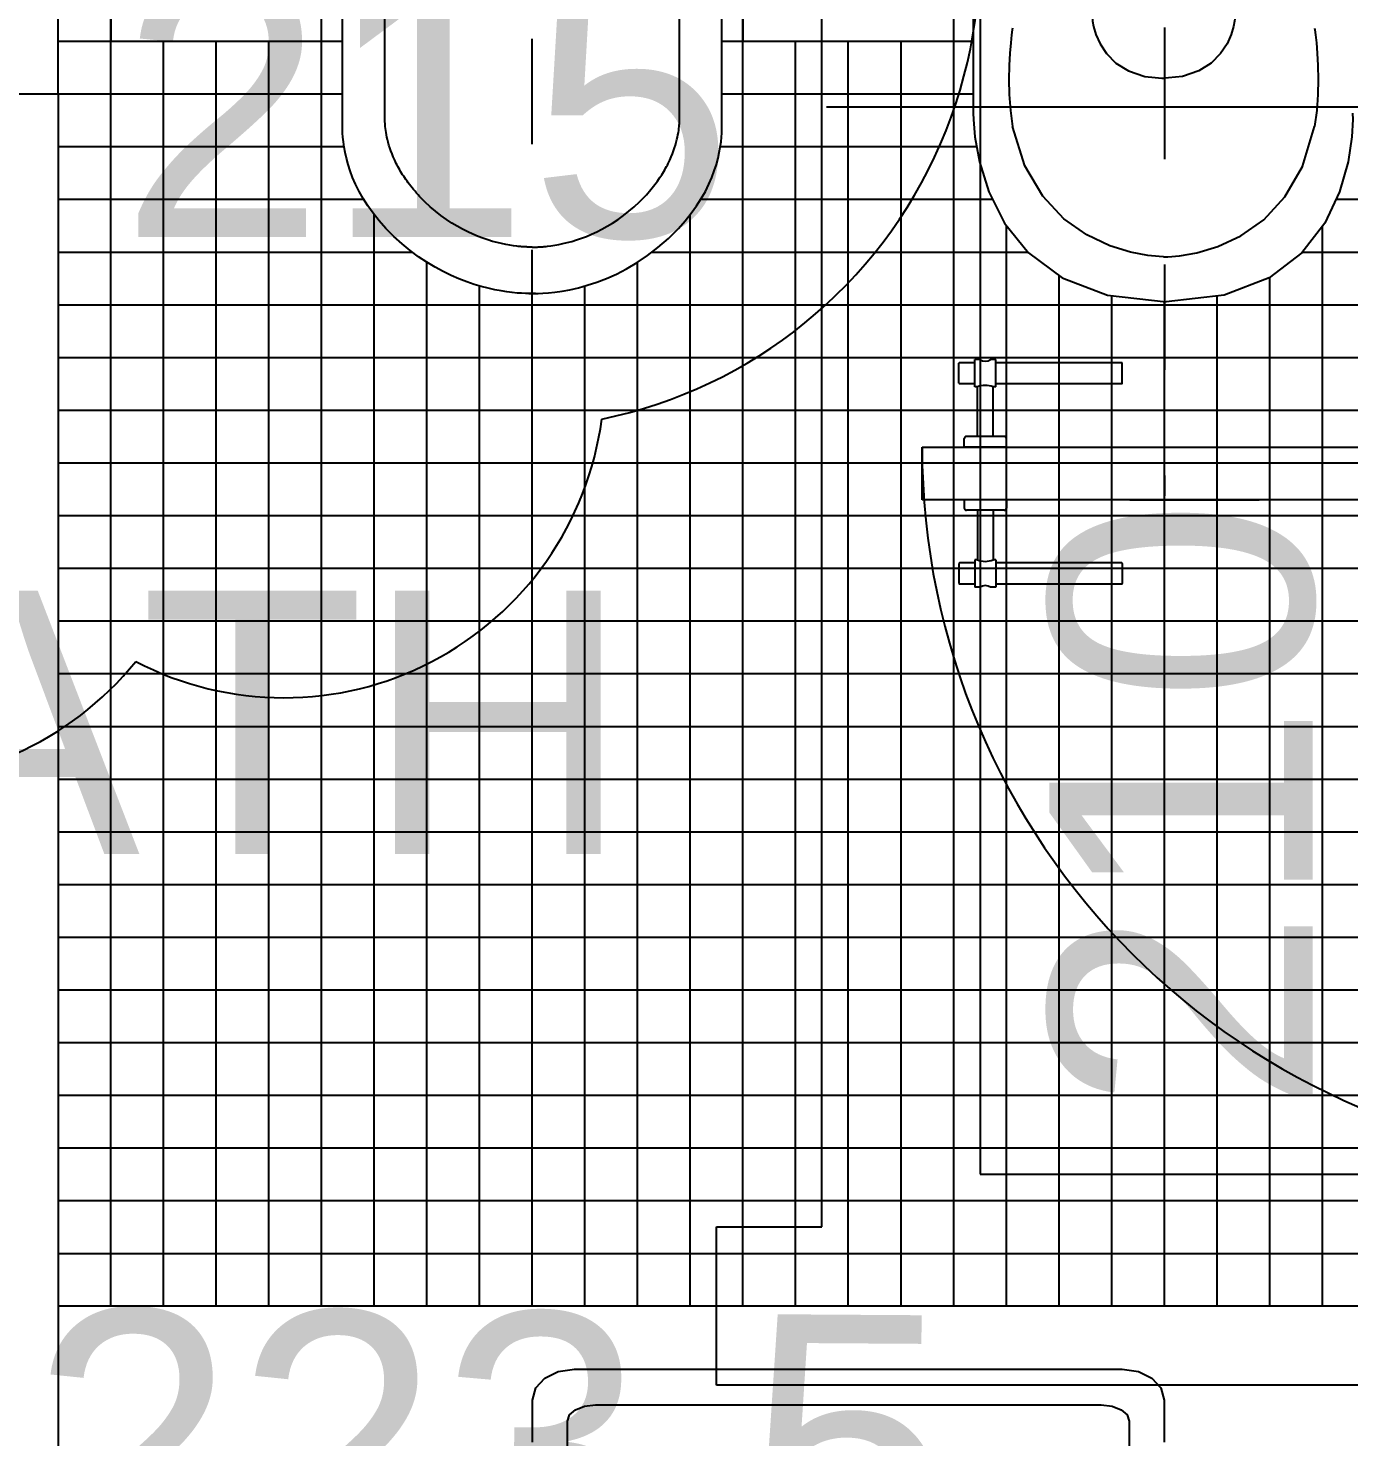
# Model space of a CAD drawing. Extents: x -1.8 to 45.6, y -22.6 to 61.5.
# Drawn here: x 28.465 to 29.718, y 10.801 to 12.137 of the extents above; entities that cross this region are included whole.
import ezdxf
from ezdxf.enums import TextEntityAlignment as Align

# ---------------------------------------------------------------- set-up
doc = ezdxf.new("R2010")
doc.units = 0
doc.header["$MEASUREMENT"] = 0
doc.linetypes.add('CENTER', pattern=[2, 1.25, -0.25, 0.25, -0.25])
doc.linetypes.add('DASHDOTX2', pattern=[50.8, 25.4, -12.7, 0, -12.7])
doc.layers.get('0').update_dxf_attribs({"linetype": 'CONTINUOUS'})
for name, color, linetype in [('A-AREAS', 6, 'CONTINUOUS'), ('A-AXIS-SANITARY', 10, 'DASHDOTX2'), ('a-dim', 3, 'CONTINUOUS'), ('A-DOORS', 1, 'CONTINUOUS'), ('A-FLOR-PFIX', 61, 'CONTINUOUS'), ('A-NOMENCLATURE', 3, 'CONTINUOUS'), ('A-PROJ-TIL-BATH', 8, 'CONTINUOUS'), ('A-SANIT', 95, 'CONTINUOUS'), ('A-WALL', 4, 'CONTINUOUS')]:
    doc.layers.add(name, color=color, linetype=linetype)
doc.styles.add('A100-STEXT', font='arial.ttf', dxfattribs={"height": 0.25})

msp = doc.modelspace()

# ---------------------------------------------------------------- linework, layer by layer
for p, q in [((28.76337, 12.05067), (28.76337, 12.425)), ((28.76337, 12.05067), (28.76337, 12.425)), ((29.12337, 12.05067), (29.12337, 12.425)), ((29.12337, 12.05067), (29.12337, 12.425)), ((28.8036, 12.05067), (28.8036, 12.16623)), ((28.8036, 12.05067), (28.8036, 12.16623)), ((29.08314, 12.05067), (29.08314, 12.16623)), ((29.08314, 12.05067), (29.08314, 12.16623))]:
    msp.add_line(p, q)
for points in [[(28.54337, 12.125), (28.74337, 12.125), (28.74337, 12.325), (28.54337, 12.325)], [(28.54337, 12.125), (28.74337, 12.125), (28.74337, 12.325), (28.54337, 12.325)], [(29.14337, 12.125), (29.34337, 12.125), (29.34337, 12.325), (29.14337, 12.325)], [(29.14337, 12.125), (29.34337, 12.125), (29.34337, 12.325), (29.14337, 12.325)]]:
    msp.add_lwpolyline(points, close=True)
for points in [[(28.80445, 11.94748), (28.79806, 11.95462), (28.79237, 11.96173), (28.78733, 11.96878), (28.7829, 11.97574), (28.77905, 11.98258), (28.77574, 11.98927), (28.77292, 11.99578), (28.77056, 12.00209), (28.76861, 12.00816), (28.76704, 12.01396), (28.76581, 12.01946), (28.76487, 12.02463), (28.7642, 12.02945), (28.76374, 12.03388), (28.76346, 12.03789), (28.76332, 12.04146), (28.76328, 12.04455), (28.7633, 12.04713), (28.76335, 12.04918), (28.76337, 12.05067)], [(28.80445, 11.94748), (28.79806, 11.95462), (28.79237, 11.96173), (28.78733, 11.96878), (28.7829, 11.97574), (28.77905, 11.98258), (28.77574, 11.98927), (28.77292, 11.99578), (28.77056, 12.00209), (28.76861, 12.00816), (28.76704, 12.01396), (28.76581, 12.01946), (28.76487, 12.02463), (28.7642, 12.02945), (28.76374, 12.03388), (28.76346, 12.03789), (28.76332, 12.04146), (28.76328, 12.04455), (28.7633, 12.04713), (28.76335, 12.04918), (28.76337, 12.05067)], [(28.81436, 12.00902), (28.81286, 12.01213), (28.81151, 12.01517), (28.8103, 12.01814), (28.80921, 12.02103), (28.80826, 12.02383), (28.80741, 12.02654), (28.80668, 12.02915), (28.80604, 12.03164), (28.8055, 12.03402), (28.80505, 12.03628), (28.80467, 12.03842), (28.80437, 12.04041), (28.80412, 12.04226), (28.80394, 12.04397), (28.8038, 12.04551), (28.80371, 12.0469), (28.80365, 12.04811), (28.80361, 12.04915), (28.8036, 12.05), (28.8036, 12.05067)], [(28.81436, 12.00902), (28.81286, 12.01213), (28.81151, 12.01517), (28.8103, 12.01814), (28.80921, 12.02103), (28.80826, 12.02383), (28.80741, 12.02654), (28.80668, 12.02915), (28.80604, 12.03164), (28.8055, 12.03402), (28.80505, 12.03628), (28.80467, 12.03842), (28.80437, 12.04041), (28.80412, 12.04226), (28.80394, 12.04397), (28.8038, 12.04551), (28.80371, 12.0469), (28.80365, 12.04811), (28.80361, 12.04915), (28.8036, 12.05), (28.8036, 12.05067)], [(29.07238, 12.00902), (29.07387, 12.01213), (29.07523, 12.01517), (29.07644, 12.01814), (29.07752, 12.02103), (29.07848, 12.02383), (29.07933, 12.02654), (29.08006, 12.02915), (29.08069, 12.03164), (29.08124, 12.03402), (29.08169, 12.03628), (29.08207, 12.03842), (29.08237, 12.04041), (29.08261, 12.04226), (29.0828, 12.04397), (29.08293, 12.04551), (29.08303, 12.0469), (29.08309, 12.04811), (29.08312, 12.04915), (29.08314, 12.05), (29.08314, 12.05067)], [(29.07238, 12.00902), (29.07387, 12.01213), (29.07523, 12.01517), (29.07644, 12.01814), (29.07752, 12.02103), (29.07848, 12.02383), (29.07933, 12.02654), (29.08006, 12.02915), (29.08069, 12.03164), (29.08124, 12.03402), (29.08169, 12.03628), (29.08207, 12.03842), (29.08237, 12.04041), (29.08261, 12.04226), (29.0828, 12.04397), (29.08293, 12.04551), (29.08303, 12.0469), (29.08309, 12.04811), (29.08312, 12.04915), (29.08314, 12.05), (29.08314, 12.05067)], [(29.08229, 11.94748), (29.08868, 11.95462), (29.09437, 11.96173), (29.09941, 11.96878), (29.10384, 11.97574), (29.10769, 11.98258), (29.111, 11.98927), (29.11382, 11.99578), (29.11618, 12.00209), (29.11813, 12.00816), (29.1197, 12.01396), (29.12093, 12.01946), (29.12186, 12.02463), (29.12254, 12.02945), (29.123, 12.03388), (29.12328, 12.03789), (29.12341, 12.04146), (29.12345, 12.04455), (29.12343, 12.04713), (29.12339, 12.04918), (29.12337, 12.05067)], [(29.08229, 11.94748), (29.08868, 11.95462), (29.09437, 11.96173), (29.09941, 11.96878), (29.10384, 11.97574), (29.10769, 11.98258), (29.111, 11.98927), (29.11382, 11.99578), (29.11618, 12.00209), (29.11813, 12.00816), (29.1197, 12.01396), (29.12093, 12.01946), (29.12186, 12.02463), (29.12254, 12.02945), (29.123, 12.03388), (29.12328, 12.03789), (29.12341, 12.04146), (29.12345, 12.04455), (29.12343, 12.04713), (29.12339, 12.04918), (29.12337, 12.05067)], [(28.83653, 11.97778), (28.83504, 11.97938), (28.83359, 11.98099), (28.83218, 11.98259), (28.83082, 11.98419), (28.8295, 11.98578), (28.82822, 11.98737), (28.82698, 11.98896), (28.82579, 11.99055), (28.82463, 11.99213), (28.82351, 11.9937), (28.82243, 11.99527), (28.82139, 11.99683), (28.82039, 11.99838), (28.81942, 11.99993), (28.81849, 12.00147), (28.8176, 12.003), (28.81674, 12.00452), (28.81591, 12.00603), (28.81512, 12.00753), (28.81436, 12.00902)], [(28.83653, 11.97778), (28.83504, 11.97938), (28.83359, 11.98099), (28.83218, 11.98259), (28.83082, 11.98419), (28.8295, 11.98578), (28.82822, 11.98737), (28.82698, 11.98896), (28.82579, 11.99055), (28.82463, 11.99213), (28.82351, 11.9937), (28.82243, 11.99527), (28.82139, 11.99683), (28.82039, 11.99838), (28.81942, 11.99993), (28.81849, 12.00147), (28.8176, 12.003), (28.81674, 12.00452), (28.81591, 12.00603), (28.81512, 12.00753), (28.81436, 12.00902)], [(29.05021, 11.97778), (29.0517, 11.97938), (29.05315, 11.98099), (29.05455, 11.98259), (29.05592, 11.98419), (29.05724, 11.98578), (29.05852, 11.98737), (29.05975, 11.98896), (29.06095, 11.99055), (29.06211, 11.99213), (29.06322, 11.9937), (29.0643, 11.99527), (29.06534, 11.99683), (29.06635, 11.99838), (29.06731, 11.99993), (29.06825, 12.00147), (29.06914, 12.003), (29.07, 12.00452), (29.07083, 12.00603), (29.07162, 12.00753), (29.07238, 12.00902)], [(29.05021, 11.97778), (29.0517, 11.97938), (29.05315, 11.98099), (29.05455, 11.98259), (29.05592, 11.98419), (29.05724, 11.98578), (29.05852, 11.98737), (29.05975, 11.98896), (29.06095, 11.99055), (29.06211, 11.99213), (29.06322, 11.9937), (29.0643, 11.99527), (29.06534, 11.99683), (29.06635, 11.99838), (29.06731, 11.99993), (29.06825, 12.00147), (29.06914, 12.003), (29.07, 12.00452), (29.07083, 12.00603), (29.07162, 12.00753), (29.07238, 12.00902)], [(28.92891, 11.93048), (28.92556, 11.9309), (28.92199, 11.93145), (28.91821, 11.93213), (28.91422, 11.93297), (28.91006, 11.93397), (28.90573, 11.93514), (28.90126, 11.93651), (28.89665, 11.93808), (28.89192, 11.93986), (28.88709, 11.94188), (28.88217, 11.94415), (28.87718, 11.94667), (28.87213, 11.94946), (28.86704, 11.95254), (28.86193, 11.95592), (28.8568, 11.95961), (28.85169, 11.96363), (28.84659, 11.96799), (28.84153, 11.9727), (28.83653, 11.97778)], [(28.92891, 11.93048), (28.92556, 11.9309), (28.92199, 11.93145), (28.91821, 11.93213), (28.91422, 11.93297), (28.91006, 11.93397), (28.90573, 11.93514), (28.90126, 11.93651), (28.89665, 11.93808), (28.89192, 11.93986), (28.88709, 11.94188), (28.88217, 11.94415), (28.87718, 11.94667), (28.87213, 11.94946), (28.86704, 11.95254), (28.86193, 11.95592), (28.8568, 11.95961), (28.85169, 11.96363), (28.84659, 11.96799), (28.84153, 11.9727), (28.83653, 11.97778)], [(28.95783, 11.93048), (28.96117, 11.9309), (28.96475, 11.93145), (28.96853, 11.93213), (28.97251, 11.93297), (28.97668, 11.93397), (28.981, 11.93514), (28.98548, 11.93651), (28.99009, 11.93808), (28.99482, 11.93986), (28.99965, 11.94188), (29.00457, 11.94415), (29.00956, 11.94667), (29.01461, 11.94946), (29.0197, 11.95254), (29.02481, 11.95592), (29.02993, 11.95961), (29.03505, 11.96363), (29.04014, 11.96799), (29.0452, 11.9727), (29.05021, 11.97778)], [(28.95783, 11.93048), (28.96117, 11.9309), (28.96475, 11.93145), (28.96853, 11.93213), (28.97251, 11.93297), (28.97668, 11.93397), (28.981, 11.93514), (28.98548, 11.93651), (28.99009, 11.93808), (28.99482, 11.93986), (28.99965, 11.94188), (29.00457, 11.94415), (29.00956, 11.94667), (29.01461, 11.94946), (29.0197, 11.95254), (29.02481, 11.95592), (29.02993, 11.95961), (29.03505, 11.96363), (29.04014, 11.96799), (29.0452, 11.9727), (29.05021, 11.97778)], [(28.93689, 11.88566), (28.93322, 11.88583), (28.92904, 11.88612), (28.92438, 11.88658), (28.91927, 11.88722), (28.91375, 11.88809), (28.90786, 11.8892), (28.90162, 11.89059), (28.89507, 11.89229), (28.88824, 11.89432), (28.88117, 11.89672), (28.87388, 11.89952), (28.86643, 11.90275), (28.85883, 11.90643), (28.85112, 11.9106), (28.84333, 11.91529), (28.8355, 11.92051), (28.82767, 11.92632), (28.81986, 11.93273), (28.81211, 11.93977), (28.80445, 11.94748)], [(28.93689, 11.88566), (28.93322, 11.88583), (28.92904, 11.88612), (28.92438, 11.88658), (28.91927, 11.88722), (28.91375, 11.88809), (28.90786, 11.8892), (28.90162, 11.89059), (28.89507, 11.89229), (28.88824, 11.89432), (28.88117, 11.89672), (28.87388, 11.89952), (28.86643, 11.90275), (28.85883, 11.90643), (28.85112, 11.9106), (28.84333, 11.91529), (28.8355, 11.92051), (28.82767, 11.92632), (28.81986, 11.93273), (28.81211, 11.93977), (28.80445, 11.94748)], [(28.9403, 11.88574), (28.94087, 11.88571), (28.94254, 11.88564), (28.94524, 11.88559), (28.9489, 11.88563), (28.95345, 11.88582), (28.95883, 11.88622), (28.96496, 11.88689), (28.97178, 11.88788), (28.97921, 11.88927), (28.9872, 11.8911), (28.99567, 11.89344), (29.00455, 11.89636), (29.01378, 11.8999), (29.02329, 11.90414), (29.033, 11.90913), (29.04285, 11.91493), (29.05278, 11.92161), (29.0627, 11.92922), (29.07256, 11.93782), (29.08229, 11.94748)], [(28.9403, 11.88574), (28.94087, 11.88571), (28.94254, 11.88564), (28.94524, 11.88559), (28.9489, 11.88563), (28.95345, 11.88582), (28.95883, 11.88622), (28.96496, 11.88689), (28.97178, 11.88788), (28.97921, 11.88927), (28.9872, 11.8911), (28.99567, 11.89344), (29.00455, 11.89636), (29.01378, 11.8999), (29.02329, 11.90414), (29.033, 11.90913), (29.04285, 11.91493), (29.05278, 11.92161), (29.0627, 11.92922), (29.07256, 11.93782), (29.08229, 11.94748)], [(28.94337, 11.92977), (28.94313, 11.92975), (28.94284, 11.92974), (28.94249, 11.92973), (28.94209, 11.92972), (28.94163, 11.92972), (28.94112, 11.92972), (28.94055, 11.92972), (28.93994, 11.92972), (28.93927, 11.92974), (28.93856, 11.92976), (28.93779, 11.92978), (28.93698, 11.92982), (28.93612, 11.92986), (28.93522, 11.92991), (28.93427, 11.92998), (28.93328, 11.93005), (28.93225, 11.93014), (28.93118, 11.93024), (28.93006, 11.93035), (28.92891, 11.93048)], [(28.94337, 11.92977), (28.94313, 11.92975), (28.94284, 11.92974), (28.94249, 11.92973), (28.94209, 11.92972), (28.94163, 11.92972), (28.94112, 11.92972), (28.94055, 11.92972), (28.93994, 11.92972), (28.93927, 11.92974), (28.93856, 11.92976), (28.93779, 11.92978), (28.93698, 11.92982), (28.93612, 11.92986), (28.93522, 11.92991), (28.93427, 11.92998), (28.93328, 11.93005), (28.93225, 11.93014), (28.93118, 11.93024), (28.93006, 11.93035), (28.92891, 11.93048)], [(28.94337, 11.92977), (28.9436, 11.92975), (28.94389, 11.92974), (28.94424, 11.92973), (28.94465, 11.92972), (28.94511, 11.92972), (28.94562, 11.92972), (28.94618, 11.92972), (28.9468, 11.92972), (28.94747, 11.92974), (28.94818, 11.92976), (28.94895, 11.92978), (28.94976, 11.92982), (28.95061, 11.92986), (28.95152, 11.92991), (28.95246, 11.92998), (28.95345, 11.93005), (28.95449, 11.93014), (28.95556, 11.93024), (28.95667, 11.93035), (28.95783, 11.93048)], [(28.94337, 11.92977), (28.9436, 11.92975), (28.94389, 11.92974), (28.94424, 11.92973), (28.94465, 11.92972), (28.94511, 11.92972), (28.94562, 11.92972), (28.94618, 11.92972), (28.9468, 11.92972), (28.94747, 11.92974), (28.94818, 11.92976), (28.94895, 11.92978), (28.94976, 11.92982), (28.95061, 11.92986), (28.95152, 11.92991), (28.95246, 11.92998), (28.95345, 11.93005), (28.95449, 11.93014), (28.95556, 11.93024), (28.95667, 11.93035), (28.95783, 11.93048)], [(28.94644, 11.88574), (28.94641, 11.88574), (28.94634, 11.88574), (28.94621, 11.88573), (28.94603, 11.88572), (28.9458, 11.8857), (28.94553, 11.88569), (28.9452, 11.88567), (28.94483, 11.88566), (28.94441, 11.88564), (28.94395, 11.88563), (28.94343, 11.88562), (28.94288, 11.8856), (28.94228, 11.8856), (28.94164, 11.88559), (28.94095, 11.88559), (28.94022, 11.88559), (28.93945, 11.8856), (28.93864, 11.88562), (28.93779, 11.88563), (28.93689, 11.88566)], [(28.94644, 11.88574), (28.94641, 11.88574), (28.94634, 11.88574), (28.94621, 11.88573), (28.94603, 11.88572), (28.9458, 11.8857), (28.94553, 11.88569), (28.9452, 11.88567), (28.94483, 11.88566), (28.94441, 11.88564), (28.94395, 11.88563), (28.94343, 11.88562), (28.94288, 11.8856), (28.94228, 11.8856), (28.94164, 11.88559), (28.94095, 11.88559), (28.94022, 11.88559), (28.93945, 11.8856), (28.93864, 11.88562), (28.93779, 11.88563), (28.93689, 11.88566)]]:
    msp.add_lwpolyline(points)
for points in [[(29.36196, 12.4176, 0), (29.36196, 12.40523, 0), (29.36196, 12.37208, 0), (29.36196, 12.32408, 0), (29.36196, 12.26718, 0), (29.36196, 12.20731, 0), (29.36196, 12.15041, 0), (29.36196, 12.10241, 0), (29.36196, 12.06926, 0), (29.36196, 12.05689, 0)], [(29.36196, 12.4176, 0), (29.36196, 12.40523, 0), (29.36196, 12.37208, 0), (29.36196, 12.32408, 0), (29.36196, 12.26718, 0), (29.36196, 12.20731, 0), (29.36196, 12.15041, 0), (29.36196, 12.10241, 0), (29.36196, 12.06926, 0), (29.36196, 12.05689, 0)], [(29.47588, 12.18272, 0), (29.4758, 12.17732, 0), (29.4757, 12.17176, 0), (29.47557, 12.16624, 0), (29.47544, 12.16098, 0), (29.4753, 12.1562, 0), (29.47518, 12.1521, 0), (29.47508, 12.14891, 0), (29.47501, 12.14684, 0), (29.47499, 12.1461, 0), (29.47499, 12.1461, 0), (29.47521, 12.14417, 0), (29.47618, 12.13898, 0), (29.47838, 12.13147, 0), (29.4823, 12.12257, 0), (29.48841, 12.1132, 0), (29.49719, 12.1043, 0), (29.50913, 12.09679, 0), (29.5247, 12.0916, 0), (29.54438, 12.08966, 0)], [(29.47588, 12.18272, 0), (29.4758, 12.17732, 0), (29.4757, 12.17176, 0), (29.47557, 12.16624, 0), (29.47544, 12.16098, 0), (29.4753, 12.1562, 0), (29.47518, 12.1521, 0), (29.47508, 12.14891, 0), (29.47501, 12.14684, 0), (29.47499, 12.1461, 0), (29.47499, 12.1461, 0), (29.47521, 12.14417, 0), (29.47618, 12.13898, 0), (29.47838, 12.13147, 0), (29.4823, 12.12257, 0), (29.48841, 12.1132, 0), (29.49719, 12.1043, 0), (29.50913, 12.09679, 0), (29.5247, 12.0916, 0), (29.54438, 12.08966, 0)], [(29.60918, 12.18272, 0), (29.60925, 12.17732, 0), (29.60936, 12.17176, 0), (29.60949, 12.16624, 0), (29.60962, 12.16098, 0), (29.60975, 12.1562, 0), (29.60988, 12.1521, 0), (29.60998, 12.14891, 0), (29.61004, 12.14684, 0), (29.61007, 12.1461, 0), (29.61007, 12.1461, 0), (29.60985, 12.14417, 0), (29.60888, 12.13898, 0), (29.60668, 12.13147, 0), (29.60276, 12.12257, 0), (29.59665, 12.1132, 0), (29.58786, 12.1043, 0), (29.57593, 12.09679, 0), (29.56036, 12.0916, 0), (29.54068, 12.08966, 0)], [(29.60918, 12.18272, 0), (29.60925, 12.17732, 0), (29.60936, 12.17176, 0), (29.60949, 12.16624, 0), (29.60962, 12.16098, 0), (29.60975, 12.1562, 0), (29.60988, 12.1521, 0), (29.60998, 12.14891, 0), (29.61004, 12.14684, 0), (29.61007, 12.1461, 0), (29.61007, 12.1461, 0), (29.60985, 12.14417, 0), (29.60888, 12.13898, 0), (29.60668, 12.13147, 0), (29.60276, 12.12257, 0), (29.59665, 12.1132, 0), (29.58786, 12.1043, 0), (29.57593, 12.09679, 0), (29.56036, 12.0916, 0), (29.54068, 12.08966, 0)], [(29.39912, 12.13738, 0), (29.39888, 12.1357, 0), (29.39827, 12.13092, 0), (29.39748, 12.12344, 0), (29.39668, 12.11365, 0), (29.39608, 12.10194, 0), (29.39583, 12.08873, 0), (29.39614, 12.07439, 0), (29.39717, 12.05933, 0), (29.39912, 12.04394, 0)], [(29.39912, 12.13738, 0), (29.39888, 12.1357, 0), (29.39827, 12.13092, 0), (29.39748, 12.12344, 0), (29.39668, 12.11365, 0), (29.39608, 12.10194, 0), (29.39583, 12.08873, 0), (29.39614, 12.07439, 0), (29.39717, 12.05933, 0), (29.39912, 12.04394, 0)], [(29.68594, 12.13738, 0), (29.68618, 12.1357, 0), (29.68679, 12.13092, 0), (29.68758, 12.12344, 0), (29.68837, 12.11365, 0), (29.68898, 12.10194, 0), (29.68923, 12.08873, 0), (29.68892, 12.07439, 0), (29.68789, 12.05933, 0), (29.68594, 12.04394, 0)], [(29.68594, 12.13738, 0), (29.68618, 12.1357, 0), (29.68679, 12.13092, 0), (29.68758, 12.12344, 0), (29.68837, 12.11365, 0), (29.68898, 12.10194, 0), (29.68923, 12.08873, 0), (29.68892, 12.07439, 0), (29.68789, 12.05933, 0), (29.68594, 12.04394, 0)], [(29.36196, 12.05689, 0), (29.36208, 12.05075, 0), (29.36351, 12.03429, 0), (29.36786, 12.01047, 0), (29.37672, 11.98222, 0), (29.3917, 11.9525, 0), (29.4144, 11.92425, 0), (29.44643, 11.90043, 0), (29.48939, 11.88397, 0), (29.54489, 11.87783, 0)], [(29.36196, 12.05689, 0), (29.36208, 12.05075, 0), (29.36351, 12.03429, 0), (29.36786, 12.01047, 0), (29.37672, 11.98222, 0), (29.3917, 11.9525, 0), (29.4144, 11.92425, 0), (29.44643, 11.90043, 0), (29.48939, 11.88397, 0), (29.54489, 11.87783, 0)], [(29.72196, 12.05689, 0), (29.72204, 12.05075, 0), (29.72115, 12.03429, 0), (29.71759, 12.01047, 0), (29.70965, 11.98222, 0), (29.69564, 11.9525, 0), (29.67386, 11.92425, 0), (29.64261, 11.90043, 0), (29.60019, 11.88397, 0), (29.54489, 11.87783, 0)], [(29.72196, 12.05689, 0), (29.72204, 12.05075, 0), (29.72115, 12.03429, 0), (29.71759, 12.01047, 0), (29.70965, 11.98222, 0), (29.69564, 11.9525, 0), (29.67386, 11.92425, 0), (29.64261, 11.90043, 0), (29.60019, 11.88397, 0), (29.54489, 11.87783, 0)], [(29.54254, 11.9205, 0), (29.53849, 11.92063, 0), (29.52749, 11.92172, 0), (29.51123, 11.92482, 0), (29.49143, 11.93097, 0), (29.4698, 11.94121, 0), (29.44804, 11.95658, 0), (29.42787, 11.97813, 0), (29.41099, 12.0069, 0), (29.39912, 12.04394, 0)], [(29.54254, 11.9205, 0), (29.53849, 11.92063, 0), (29.52749, 11.92172, 0), (29.51123, 11.92482, 0), (29.49143, 11.93097, 0), (29.4698, 11.94121, 0), (29.44804, 11.95658, 0), (29.42787, 11.97813, 0), (29.41099, 12.0069, 0), (29.39912, 12.04394, 0)], [(29.54254, 11.9205, 0), (29.54664, 11.92056, 0), (29.55776, 11.92146, 0), (29.57417, 11.92432, 0), (29.59412, 11.93022, 0), (29.61587, 11.94027, 0), (29.63766, 11.95557, 0), (29.65777, 11.97721, 0), (29.67444, 12.0063, 0), (29.68594, 12.04394, 0)], [(29.54254, 11.9205, 0), (29.54664, 11.92056, 0), (29.55776, 11.92146, 0), (29.57417, 11.92432, 0), (29.59412, 11.93022, 0), (29.61587, 11.94027, 0), (29.63766, 11.95557, 0), (29.65777, 11.97721, 0), (29.67444, 12.0063, 0), (29.68594, 12.04394, 0)]]:
    msp.add_polyline3d(points)
at = {"layer": 'A-AREAS', "color": 30}
for centre, radius, start, end in [((28.91949, 12.20584), 0.44841, 281.56528, 31.56528), ((28.91949, 12.20584), 0.44841, 281.56528, 31.56528), ((28.70773, 11.80638), 0.30428, 242.47403, 352.47403), ((28.70773, 11.80638), 0.30428, 242.47403, 352.47403), ((28.3301, 11.72737), 0.30428, 211.16098, 321.16098), ((28.3301, 11.72737), 0.30428, 211.16098, 321.16098)]:
    msp.add_arc(centre, radius, start, end, dxfattribs=at)
at = {"layer": 'A-AXIS-SANITARY', "linetype": 'CENTER', "ltscale": 0.1}
for p, q in [((28.94337, 11.8022), (28.94337, 12.67161)), ((28.94337, 11.8022), (28.94337, 12.67161)), ((29.54337, 12.56309), (29.54337, 11.69369)), ((29.54337, 12.56309), (29.54337, 11.69369))]:
    msp.add_line(p, q, dxfattribs=at)
at = {"layer": 'a-dim', "color": 15}
msp.add_line((30.01837, 12.06254), (29.22261, 12.06254), dxfattribs=at)
at = {"layer": 'A-DOORS'}
for p, q in [((29.34837, 11.8005), (29.34837, 11.8195)), ((29.34837, 11.8005), (29.34837, 11.8195)), ((29.36337, 11.82), (29.34887, 11.82)), ((29.36337, 11.82), (29.34887, 11.82)), ((29.36337, 11.797), (29.36337, 11.823)), ((29.36837, 11.823), (29.36337, 11.823)), ((29.36337, 11.797), (29.36337, 11.823)), ((29.36837, 11.823), (29.36337, 11.823)), ((29.38337, 11.823), (29.37837, 11.823)), ((29.38337, 11.823), (29.37837, 11.823)), ((29.38337, 11.797), (29.38337, 11.823)), ((29.38337, 11.797), (29.38337, 11.823)), ((29.50287, 11.82), (29.38337, 11.82)), ((29.50287, 11.82), (29.38337, 11.82)), ((29.50337, 11.8005), (29.50337, 11.8195)), ((29.50337, 11.8005), (29.50337, 11.8195)), ((29.36337, 11.8), (29.34887, 11.8)), ((29.36337, 11.8), (29.34887, 11.8)), ((29.36587, 11.797), (29.36337, 11.797)), ((29.36587, 11.797), (29.36337, 11.797)), ((29.36587, 11.75), (29.36587, 11.797)), ((29.36587, 11.75), (29.36587, 11.797)), ((29.38337, 11.797), (29.38087, 11.797)), ((29.38087, 11.75), (29.38087, 11.797)), ((29.38337, 11.797), (29.38087, 11.797)), ((29.38087, 11.75), (29.38087, 11.797)), ((29.50287, 11.8), (29.38337, 11.8)), ((29.50287, 11.8), (29.38337, 11.8)), ((29.35337, 11.74), (29.35337, 11.748)), ((29.35337, 11.74), (29.35337, 11.748)), ((29.39137, 11.75), (29.35537, 11.75)), ((29.39137, 11.75), (29.35537, 11.75)), ((29.39337, 11.74), (29.39337, 11.748)), ((29.39337, 11.74), (29.39337, 11.748)), ((29.31337, 11.69), (29.31337, 11.74)), ((29.31337, 11.74), (29.43337, 11.74)), ((29.31337, 11.69), (29.31337, 11.74)), ((29.31337, 11.74), (29.43337, 11.74)), ((29.39337, 11.74), (29.35337, 11.74)), ((29.39337, 11.74), (29.35337, 11.74)), ((29.43337, 11.74), (29.87337, 11.74)), ((29.43337, 11.74), (29.87337, 11.74)), ((29.51037, 11.74), (29.63337, 11.74)), ((29.51037, 11.74), (29.63337, 11.74)), ((29.43337, 11.69), (29.31337, 11.69)), ((29.43337, 11.69), (29.31337, 11.69)), ((29.35337, 11.69), (29.35337, 11.682)), ((29.39337, 11.69), (29.35337, 11.69)), ((29.35337, 11.69), (29.35337, 11.682)), ((29.39337, 11.69), (29.35337, 11.69)), ((29.39337, 11.69), (29.39337, 11.682)), ((29.39337, 11.69), (29.39337, 11.682)), ((29.87337, 11.69), (29.43337, 11.69)), ((29.87337, 11.69), (29.43337, 11.69)), ((29.51037, 11.69), (29.63337, 11.69)), ((29.51037, 11.69), (29.63337, 11.69)), ((29.39137, 11.68), (29.35537, 11.68)), ((29.39137, 11.68), (29.35537, 11.68)), ((29.36587, 11.68), (29.36587, 11.633)), ((29.36587, 11.68), (29.36587, 11.633)), ((29.38087, 11.68), (29.38087, 11.633)), ((29.38087, 11.68), (29.38087, 11.633)), ((29.34837, 11.6295), (29.34837, 11.6105)), ((29.34837, 11.6295), (29.34837, 11.6105)), ((29.36337, 11.63), (29.34887, 11.63)), ((29.36337, 11.63), (29.34887, 11.63)), ((29.36337, 11.633), (29.36337, 11.607)), ((29.36587, 11.633), (29.36337, 11.633)), ((29.36337, 11.633), (29.36337, 11.607)), ((29.36587, 11.633), (29.36337, 11.633)), ((29.38337, 11.633), (29.38087, 11.633)), ((29.38337, 11.633), (29.38087, 11.633)), ((29.38337, 11.633), (29.38337, 11.607)), ((29.38337, 11.633), (29.38337, 11.607)), ((29.50287, 11.63), (29.38337, 11.63)), ((29.50287, 11.63), (29.38337, 11.63)), ((29.50337, 11.6295), (29.50337, 11.6105)), ((29.50337, 11.6295), (29.50337, 11.6105)), ((29.36337, 11.61), (29.34887, 11.61)), ((29.36337, 11.61), (29.34887, 11.61)), ((29.36837, 11.607), (29.36337, 11.607)), ((29.36837, 11.607), (29.36337, 11.607)), ((29.38337, 11.607), (29.37837, 11.607)), ((29.38337, 11.607), (29.37837, 11.607)), ((29.50287, 11.61), (29.38337, 11.61)), ((29.50287, 11.61), (29.38337, 11.61))]:
    msp.add_line(p, q, dxfattribs=at)
msp.add_arc((29.99367, 11.7403), 0.6803, 180.02544, 269.97456, dxfattribs=at)
msp.add_arc((29.99367, 11.7403), 0.6803, 180.02544, 269.97456, dxfattribs=at)
for centre, major_axis, start_param, end_param in [((29.34887, 11.8195), (-0.000354, 0.000354), -0.7853982, 0.7853982), ((29.34887, 11.8195), (-0.000354, 0.000354), -0.7853982, 0.7853982), ((29.37337, 11.83058), (-0.00642, 0.00642), 1.7732809, 2.9391081), ((29.37337, 11.83058), (-0.00642, 0.00642), 1.7732809, 2.9391081), ((29.50287, 11.8195), (0.000354, 0.000354), 5.4977871, 7.0685835), ((29.50287, 11.8195), (0.000354, 0.000354), 5.4977871, 7.0685835), ((29.34887, 11.8005), (0.000354, 0.000354), 2.3561945, 3.9269908), ((29.34887, 11.8005), (0.000354, 0.000354), 2.3561945, 3.9269908), ((29.37337, 11.779), (0.01379, 0.01379), 0.390607, 1.1801893), ((29.37337, 11.779), (0.01379, 0.01379), 0.390607, 1.1801893), ((29.50287, 11.8005), (-0.000354, 0.000354), 2.3561945, 3.9269908), ((29.50287, 11.8005), (-0.000354, 0.000354), 2.3561945, 3.9269908), ((29.35537, 11.748), (-0.00141, 0.00141), -0.7853982, 0.7853982), ((29.35537, 11.748), (-0.00141, 0.00141), -0.7853982, 0.7853982), ((29.39137, 11.748), (0.00141, 0.00141), 5.4977871, 7.0685835), ((29.39137, 11.748), (0.00141, 0.00141), 5.4977871, 7.0685835), ((29.35537, 11.682), (0.00141, 0.00141), 2.3561945, 3.9269908), ((29.35537, 11.682), (0.00141, 0.00141), 2.3561945, 3.9269908), ((29.39137, 11.682), (0.00141, 0.00141), 3.9269908, 5.4977871), ((29.39137, 11.682), (0.00141, 0.00141), 3.9269908, 5.4977871), ((29.34887, 11.6295), (-0.000354, 0.000354), -0.7853982, 0.7853982), ((29.34887, 11.6295), (-0.000354, 0.000354), -0.7853982, 0.7853982), ((29.37337, 11.651), (0.01379, 0.01379), 3.5321997, 4.3217819), ((29.37337, 11.651), (0.01379, 0.01379), 3.5321997, 4.3217819), ((29.50287, 11.6295), (0.000354, 0.000354), 5.4977871, 7.0685835), ((29.50287, 11.6295), (0.000354, 0.000354), 5.4977871, 7.0685835), ((29.34887, 11.6105), (-0.000354, 0.000354), 0.7853982, 2.3561945), ((29.34887, 11.6105), (-0.000354, 0.000354), 0.7853982, 2.3561945), ((29.37337, 11.59942), (0.00642, 0.00642), 0.2024846, 1.3683118), ((29.37337, 11.59942), (0.00642, 0.00642), 0.2024846, 1.3683118), ((29.50287, 11.6105), (-0.000354, 0.000354), 2.3561945, 3.9269908), ((29.50287, 11.6105), (-0.000354, 0.000354), 2.3561945, 3.9269908)]:
    msp.add_ellipse(centre, major_axis=major_axis, ratio=1, start_param=start_param, end_param=end_param, dxfattribs=at)
at = {"layer": 'A-FLOR-PFIX'}
for p, q in [((28.49337, 12.075), (28.49337, 12.425)), ((28.49337, 12.075), (28.49337, 12.425)), ((27.79337, 12.075), (28.49337, 12.075)), ((27.79337, 12.075), (28.49337, 12.075)), ((29.99337, 10.925), (28.49337, 10.925)), ((28.49337, 10.925), (28.49337, 10.375)), ((29.99337, 10.925), (28.49337, 10.925)), ((28.49337, 10.925), (28.49337, 10.375))]:
    msp.add_line(p, q, dxfattribs=at)
for points in [[(28.94363, 10.79593), (28.94363, 10.81725), (28.94363, 10.83097), (28.94363, 10.83459), (28.94363, 10.83583), (28.94675, 10.84726), (28.95527, 10.85659), (28.96791, 10.86289), (28.98339, 10.86519), (28.98488, 10.86519), (28.98923, 10.86519), (28.99624, 10.86519), (29.00573, 10.86519), (29.03137, 10.86519), (29.06463, 10.86519), (29.10398, 10.86519), (29.1479, 10.86519), (29.24336, 10.86519), (29.33882, 10.86519), (29.38275, 10.86519), (29.4221, 10.86519), (29.45536, 10.86519), (29.481, 10.86519), (29.49049, 10.86519), (29.4975, 10.86519), (29.50185, 10.86519), (29.50334, 10.86519), (29.51882, 10.86289), (29.53146, 10.85659), (29.53998, 10.84726), (29.5431, 10.83583), (29.5431, 10.83459), (29.5431, 10.83097), (29.5431, 10.81725), (29.5431, 10.79593)], [(28.94363, 10.79593), (28.94363, 10.81725), (28.94363, 10.83097), (28.94363, 10.83459), (28.94363, 10.83583), (28.94675, 10.84726), (28.95527, 10.85659), (28.96791, 10.86289), (28.98339, 10.86519), (28.98488, 10.86519), (28.98923, 10.86519), (28.99624, 10.86519), (29.00573, 10.86519), (29.03137, 10.86519), (29.06463, 10.86519), (29.10398, 10.86519), (29.1479, 10.86519), (29.24336, 10.86519), (29.33882, 10.86519), (29.38275, 10.86519), (29.4221, 10.86519), (29.45536, 10.86519), (29.481, 10.86519), (29.49049, 10.86519), (29.4975, 10.86519), (29.50185, 10.86519), (29.50334, 10.86519), (29.51882, 10.86289), (29.53146, 10.85659), (29.53998, 10.84726), (29.5431, 10.83583), (29.5431, 10.83459), (29.5431, 10.83097), (29.5431, 10.81725), (29.5431, 10.79593)], [(28.97673, 10.81579), (28.97882, 10.82177), (28.98454, 10.82666), (28.99302, 10.82995), (29.00339, 10.83116), (29.00477, 10.83116), (29.00878, 10.83116), (29.01526, 10.83116), (29.02402, 10.83116), (29.03488, 10.83116), (29.04769, 10.83116), (29.07838, 10.83116), (29.11471, 10.83116), (29.15525, 10.83116), (29.24336, 10.83116), (29.33147, 10.83116), (29.37201, 10.83116), (29.40834, 10.83116), (29.43903, 10.83116), (29.45184, 10.83116), (29.4627, 10.83116), (29.47146, 10.83116), (29.47794, 10.83116), (29.48195, 10.83116), (29.48333, 10.83116), (29.49371, 10.82995), (29.50219, 10.82666), (29.5079, 10.82177), (29.51, 10.81579), (29.51, 10.81276), (29.51, 10.80422), (29.51, 10.79094)], [(28.97673, 10.81579), (28.97882, 10.82177), (28.98454, 10.82666), (28.99302, 10.82995), (29.00339, 10.83116), (29.00477, 10.83116), (29.00878, 10.83116), (29.01526, 10.83116), (29.02402, 10.83116), (29.03488, 10.83116), (29.04769, 10.83116), (29.07838, 10.83116), (29.11471, 10.83116), (29.15525, 10.83116), (29.24336, 10.83116), (29.33147, 10.83116), (29.37201, 10.83116), (29.40834, 10.83116), (29.43903, 10.83116), (29.45184, 10.83116), (29.4627, 10.83116), (29.47146, 10.83116), (29.47794, 10.83116), (29.48195, 10.83116), (29.48333, 10.83116), (29.49371, 10.82995), (29.50219, 10.82666), (29.5079, 10.82177), (29.51, 10.81579), (29.51, 10.81276), (29.51, 10.80422), (29.51, 10.79094)], [(28.97673, 10.79094), (28.97673, 10.80422), (28.97673, 10.81276), (28.97673, 10.81579), (28.97673, 10.81579)], [(28.97673, 10.79094), (28.97673, 10.80422), (28.97673, 10.81276), (28.97673, 10.81579), (28.97673, 10.81579)]]:
    msp.add_lwpolyline(points, dxfattribs=at)
at = {"layer": 'A-PROJ-TIL-BATH'}
for p, q in [((28.54337, 10.925), (28.54337, 12.425)), ((28.54337, 10.925), (28.54337, 12.425)), ((28.74337, 10.925), (28.74337, 12.425)), ((28.74337, 10.925), (28.74337, 12.425)), ((29.14337, 10.925), (29.14337, 12.425)), ((29.14337, 10.925), (29.14337, 12.425)), ((29.34337, 10.925), (29.34337, 12.425)), ((29.34337, 10.925), (29.34337, 12.425)), ((28.49337, 12.125), (28.76337, 12.125)), ((28.49337, 12.125), (28.76337, 12.125)), ((28.59337, 10.925), (28.59337, 12.125)), ((28.59337, 10.925), (28.59337, 12.125)), ((28.64337, 10.925), (28.64337, 12.125)), ((28.64337, 10.925), (28.64337, 12.125)), ((28.69337, 10.925), (28.69337, 12.125)), ((28.69337, 10.925), (28.69337, 12.125)), ((29.12337, 12.125), (29.36196, 12.125)), ((29.12337, 12.125), (29.36196, 12.125)), ((29.19337, 10.925), (29.19337, 12.125)), ((29.19337, 10.925), (29.19337, 12.125)), ((29.24337, 10.925), (29.24337, 12.125)), ((29.24337, 10.925), (29.24337, 12.125)), ((29.29337, 10.925), (29.29337, 12.125)), ((29.29337, 10.925), (29.29337, 12.125)), ((28.49337, 12.075), (28.76337, 12.075)), ((28.49337, 12.075), (28.76337, 12.075)), ((29.12337, 12.075), (29.36196, 12.075)), ((29.12337, 12.075), (29.36196, 12.075)), ((28.49337, 12.025), (28.76482, 12.025)), ((28.49337, 12.025), (28.76482, 12.025)), ((29.12192, 12.025), (29.36521, 12.025)), ((29.12192, 12.025), (29.36521, 12.025)), ((28.49337, 11.975), (28.78337, 11.975)), ((28.49337, 11.975), (28.78337, 11.975)), ((29.10337, 11.975), (29.38036, 11.975)), ((29.10337, 11.975), (29.38036, 11.975)), ((29.70625, 11.975), (29.99337, 11.975)), ((29.70625, 11.975), (29.99337, 11.975)), ((28.79337, 10.925), (28.79337, 11.96048)), ((28.79337, 10.925), (28.79337, 11.96048)), ((29.09337, 10.925), (29.09337, 11.96048)), ((29.09337, 10.925), (29.09337, 11.96048)), ((29.39337, 10.925), (29.39337, 11.95042)), ((29.39337, 10.925), (29.39337, 11.95042)), ((29.69337, 10.925), (29.69337, 11.94955)), ((29.69337, 10.925), (29.69337, 11.94955)), ((28.49337, 11.925), (28.82945, 11.925)), ((28.49337, 11.925), (28.82945, 11.925)), ((29.0572, 11.925), (29.4138, 11.925)), ((29.0572, 11.925), (29.4138, 11.925)), ((29.67444, 11.925), (29.99337, 11.925)), ((29.67444, 11.925), (29.99337, 11.925)), ((28.84337, 10.925), (28.84337, 11.91526)), ((28.84337, 10.925), (28.84337, 11.91526)), ((29.04337, 10.925), (29.04337, 11.91528)), ((29.04337, 10.925), (29.04337, 11.91528)), ((29.44337, 10.925), (29.44337, 11.90271)), ((29.44337, 10.925), (29.44337, 11.90271)), ((29.64337, 10.925), (29.64337, 11.90101)), ((29.64337, 10.925), (29.64337, 11.90101)), ((28.89337, 10.925), (28.89337, 11.89279)), ((28.89337, 10.925), (28.89337, 11.89279)), ((28.94337, 10.925), (28.94337, 11.88562)), ((28.94337, 10.925), (28.94337, 11.88562)), ((28.99337, 10.925), (28.99337, 11.89281)), ((28.99337, 10.925), (28.99337, 11.89281)), ((29.49337, 10.925), (29.49337, 11.88353)), ((29.49337, 10.925), (29.49337, 11.88353)), ((29.59337, 10.925), (29.59337, 11.88321)), ((29.59337, 10.925), (29.59337, 11.88321)), ((28.49337, 11.875), (29.99337, 11.875)), ((28.49337, 11.875), (29.99337, 11.875)), ((29.54337, 10.925), (29.54337, 11.878)), ((29.54337, 10.925), (29.54337, 11.878)), ((28.49337, 11.825), (29.99337, 11.825)), ((28.49337, 11.825), (29.99337, 11.825)), ((28.49337, 11.775), (29.99337, 11.775)), ((28.49337, 11.775), (29.99337, 11.775)), ((28.49337, 11.725), (29.99337, 11.725)), ((28.49337, 11.725), (29.99337, 11.725)), ((28.49337, 11.675), (29.99337, 11.675)), ((28.49337, 11.675), (29.99337, 11.675)), ((28.49337, 11.625), (29.99337, 11.625)), ((28.49337, 11.625), (29.99337, 11.625)), ((28.49337, 11.575), (29.99337, 11.575)), ((28.49337, 11.575), (29.99337, 11.575)), ((28.49337, 11.525), (29.99337, 11.525)), ((28.49337, 11.525), (29.99337, 11.525)), ((28.49337, 11.475), (29.99337, 11.475)), ((28.49337, 11.475), (29.99337, 11.475)), ((28.49337, 11.425), (29.99337, 11.425)), ((28.49337, 11.425), (29.99337, 11.425)), ((28.49337, 11.375), (29.99337, 11.375)), ((28.49337, 11.375), (29.99337, 11.375)), ((28.49337, 11.325), (29.99337, 11.325)), ((28.49337, 11.325), (29.99337, 11.325)), ((28.49337, 11.275), (29.99337, 11.275)), ((28.49337, 11.275), (29.99337, 11.275)), ((28.49337, 11.225), (29.99337, 11.225)), ((28.49337, 11.225), (29.99337, 11.225)), ((28.49337, 11.175), (29.99337, 11.175)), ((28.49337, 11.175), (29.99337, 11.175)), ((28.49337, 11.125), (29.99337, 11.125)), ((28.49337, 11.125), (29.99337, 11.125)), ((28.49337, 11.075), (29.99337, 11.075)), ((28.49337, 11.075), (29.99337, 11.075)), ((28.49337, 11.025), (29.99337, 11.025)), ((28.49337, 11.025), (29.99337, 11.025)), ((28.49337, 10.975), (29.99337, 10.975)), ((28.49337, 10.975), (29.99337, 10.975))]:
    msp.add_line(p, q, dxfattribs=at)
at = {"layer": 'A-SANIT'}
msp.add_line((28.49337, 12.075), (28.49337, 10.375), dxfattribs=at)
msp.add_line((28.49337, 12.075), (28.49337, 10.375), dxfattribs=at)
msp.add_lwpolyline([(28.49337, 10.375), (27.79337, 10.375), (27.79337, 12.075), (28.49337, 12.075)], close=True, dxfattribs=at)
msp.add_lwpolyline([(28.49337, 10.375), (27.79337, 10.375), (27.79337, 12.075), (28.49337, 12.075)], close=True, dxfattribs=at)
at = {"layer": 'A-WALL'}
for p, q in [((29.21837, 11), (29.21837, 12.45)), ((29.21837, 11), (29.21837, 12.45)), ((29.21837, 11), (29.21837, 12.45)), ((29.36837, 12.45), (29.36837, 11.05)), ((29.36837, 12.45), (29.36837, 11.05)), ((29.36837, 12.45), (29.36837, 11.05)), ((29.36837, 11.05), (30.86837, 11.05)), ((29.36837, 11.05), (30.86837, 11.05)), ((29.36837, 11.05), (30.86837, 11.05)), ((29.11837, 10.85), (29.11837, 11)), ((29.11837, 11), (29.21837, 11)), ((29.11837, 10.85), (29.11837, 11)), ((29.11837, 11), (29.21837, 11)), ((29.11837, 10.85), (29.11837, 11)), ((29.11837, 11), (29.21837, 11)), ((30.26837, 10.85), (29.11837, 10.85)), ((30.26837, 10.85), (29.11837, 10.85)), ((30.26837, 10.85), (29.11837, 10.85))]:
    msp.add_line(p, q, dxfattribs=at)

# ---------------------------------------------------------------- texts
at = {"layer": 'a-dim', "insert": (28.84337, 12.06254), "char_height": 0.25, "attachment_point": 5, "style": 'A100-STEXT'}
msp.add_mtext('\\A1;215', dxfattribs=at)
at = {"layer": 'a-dim', "char_height": 0.25, "attachment_point": 5, "style": 'A100-STEXT'}
for s, insert, rotation in [('\\A1;210', (29.56088, 11.4), 90), ('\\A1;223.5', (28.90379, 10.79224), 359.61547)]:
    msp.add_mtext(s, dxfattribs=dict(at, insert=insert, rotation=rotation))
at = {"layer": 'A-NOMENCLATURE', "style": 'A100-STEXT'}
msp.add_text('BATH', height=0.25, dxfattribs=at).set_placement((28.57107, 11.47883), align=Align.MIDDLE)

doc.saveas('drawing.dxf')
